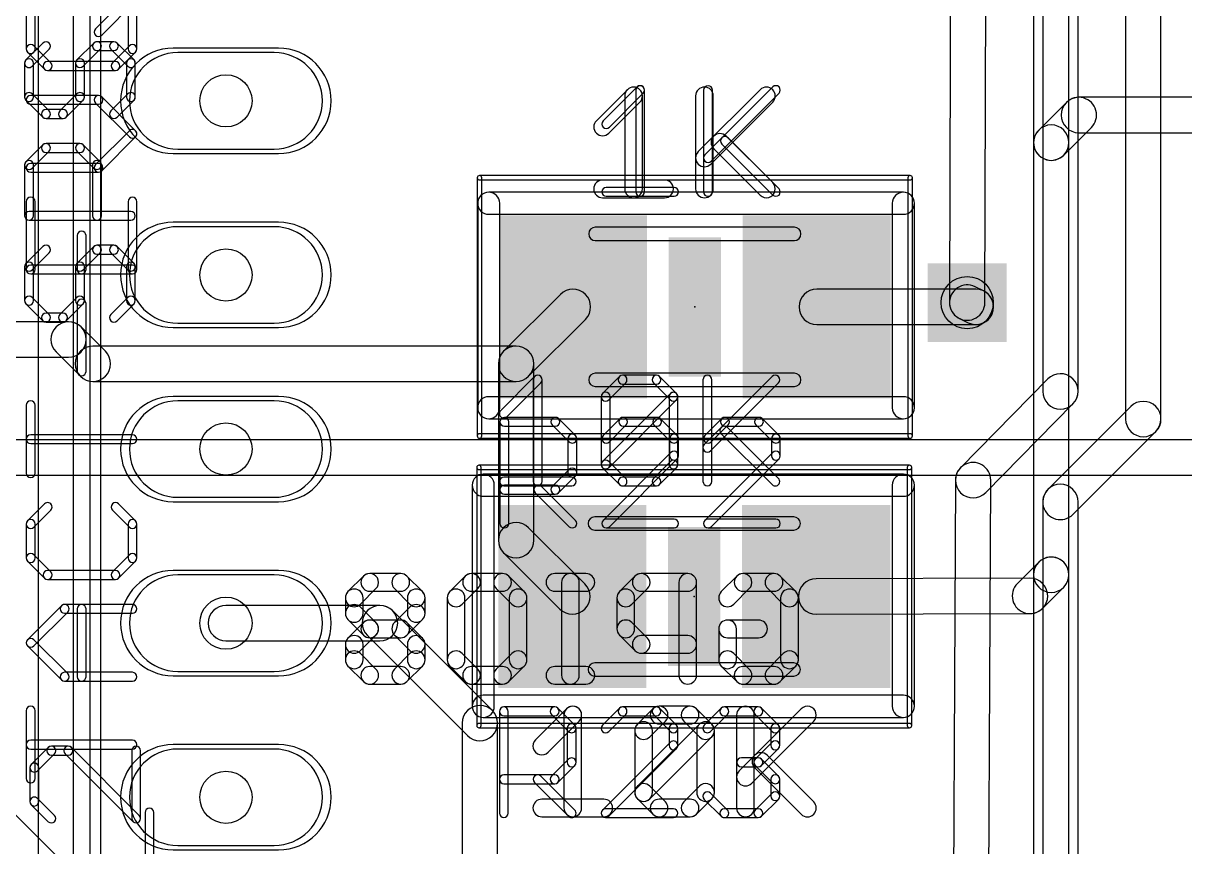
# Model space of a CAD drawing. Extents: x -3 to 127, y -3 to 73.
# Drawn here: x 10.15 to 23.49, y 31.72 to 41.18 of the extents above; entities that cross this region are included whole.
import ezdxf

# ---------------------------------------------------------------- set-up
doc = ezdxf.new("R2010")
doc.units = 0
for name, color, linetype in [('1', 22, 'CONTINUOUS'), ('16', 175, 'CONTINUOUS'), ('17', 82, 'CONTINUOUS'), ('18', 82, 'CONTINUOUS'), ('21', 253, 'CONTINUOUS'), ('22', 253, 'CONTINUOUS'), ('23', 7, 'CONTINUOUS'), ('25', 253, 'CONTINUOUS'), ('255', 2, 'CONTINUOUS'), ('27', 253, 'CONTINUOUS'), ('29', 253, 'CONTINUOUS'), ('30', 253, 'CONTINUOUS'), ('31', 253, 'CONTINUOUS'), ('35', 253, 'CONTINUOUS'), ('39', 22, 'CONTINUOUS'), ('44', 253, 'CONTINUOUS'), ('51', 253, 'CONTINUOUS')]:
    doc.layers.add(name, color=color, linetype=linetype)

# ---------------------------------------------------------------- blocks, each defined once
blk = doc.blocks.new('RECT')
blk.add_solid([(-0.5, -0.5), (0.5, -0.5), (-0.5, 0.5), (0.5, 0.5)])
blk = doc.blocks.new('LONGP100')
blk.add_lwpolyline([(-0.5, -0.5), (0.5, -0.5, 1), (0.5, 0.5), (-0.5, 0.5, 1)], format="xyb", close=True)
blk = doc.blocks.new('SQUAREV')
blk.add_solid([(-0.5, -0.5), (0.5, -0.5), (-0.5, 0.5), (0.5, 0.5)])

msp = doc.modelspace()

# ---------------------------------------------------------------- linework, layer by layer
at = {"layer": '1'}
for points in [[(22.1578, 39.8123), (22.1578, 43.5486, 1), (21.7514, 43.5486), (21.7514, 39.8123, 1)], [(22.1284, 40.2734), (21.8109, 39.9559, 1), (22.0983, 39.6686), (22.4158, 39.9861, 1)], [(23.9648, 40.333), (22.2721, 40.333, 1), (22.2721, 39.9266), (23.9648, 39.9266, 1)], [(22.1578, 34.8491), (22.1578, 39.8123, 1), (21.7514, 39.8123), (21.7514, 34.8491, 1)], [(21.1784, 38.1082), (21.0791, 38.1569, 1), (20.8999, 37.7922), (20.9992, 37.7434, 1)], [(15.9511, 37.1286), (16.6046, 37.7821, 1), (16.3173, 38.0695), (15.6637, 37.4159, 1)], [(19.261, 37.7226), (21.0888, 37.7226, 1), (21.0888, 38.129), (19.261, 38.129, 1)], [(9.3598, 37.3484), (10.668, 37.3484, 1), (10.668, 37.7548), (9.3598, 37.7548, 1)], [(10.5243, 37.4079), (10.8036, 37.1286, 1), (11.091, 37.4159), (10.8116, 37.6953, 1)], [(10.9473, 37.0691), (15.8074, 37.0691, 1), (15.8074, 37.4755), (10.9473, 37.4755, 1)], [(15.6042, 37.2723), (15.6042, 35.2453, 1), (16.0106, 35.2453), (16.0106, 37.2723, 1)], [(15.6637, 35.1016), (16.3104, 34.4549, 1), (16.5978, 34.7423), (15.9511, 35.389, 1)], [(21.8545, 34.4616), (22.0983, 34.7054, 1), (21.8109, 34.9928), (21.5671, 34.749, 1)], [(22.1578, 25.7993), (22.1578, 34.8491, 1), (21.7514, 34.8491), (21.7514, 25.7993, 1)], [(19.2547, 34.3954), (21.7113, 34.4021, 1), (21.7102, 34.8085), (19.2536, 34.8018, 1)], [(11.091, 31.0586), (8.7962, 33.3533, 1), (8.5088, 33.066), (10.8036, 30.7712, 1)]]:
    msp.add_lwpolyline(points, format="xyb", close=True, dxfattribs=at)
at = {"layer": '16'}
for points in [[(10.3191, 56.3323), (10.3191, 14.3323, 1), (10.7255, 14.3323), (10.7255, 56.3323, 1)], [(21.1927, 37.974), (21.2136, 45.0396, 1), (20.8072, 45.0408), (20.7863, 37.9752, 1)], [(22.263, 36.9548), (22.263, 44.5748, 1), (21.8566, 44.5748), (21.8566, 36.9548, 1)], [(23.2155, 36.6373), (23.2155, 43.9398, 1), (22.8091, 43.9398), (22.8091, 36.6373, 1)], [(21.2017, 35.7925), (22.2047, 36.8123, 1), (21.9149, 37.0973), (20.912, 36.0775, 1)], [(22.2035, 35.5411), (23.156, 36.4936, 1), (22.8686, 36.7809), (21.9161, 35.8284, 1)], [(21.2264, 29.0331), (21.26, 35.934, 1), (20.8536, 35.936), (20.82, 29.0351, 1)], [(22.263, 30.2873), (22.263, 35.6848, 1), (21.8566, 35.6848), (21.8566, 30.2873, 1)], [(12.475, 34.0893), (14.2446, 34.0893, 1), (14.2446, 34.4957), (12.475, 34.4957, 1)], [(14.1009, 34.1488), (15.2486, 33.0011, 1), (15.536, 33.2884), (14.3883, 34.4362, 1)], [(15.1891, 33.1448), (15.1891, 27.4298, 1), (15.5955, 27.4298), (15.5955, 33.1448, 1)]]:
    msp.add_lwpolyline(points, format="xyb", close=True, dxfattribs=at)
at = {"layer": '21'}
msp.add_lwpolyline([(11.0385, 9.7925), (11.0385, 60.7925, 1), (10.9115, 60.7925), (10.9115, 9.7925, 1)], format="xyb", close=True, dxfattribs=at)
at = {"layer": '22'}
for points in [[(27.178, 36.3982), (2.6035, 36.3982, 1), (2.6035, 35.9918), (27.178, 35.9918, 1)], [(14.0549, 34.8327), (13.877, 34.6547, 1), (14.0206, 34.511), (14.1986, 34.689, 1)], [(14.4827, 34.8624), (14.1268, 34.8624, 1), (14.1268, 34.6592), (14.4827, 34.6592, 1)], [(14.7325, 34.6547), (14.5545, 34.8327, 1), (14.4108, 34.689), (14.5888, 34.511, 1)], [(15.19, 34.511), (15.368, 34.689, 1), (15.2243, 34.8327), (15.0464, 34.6547, 1)], [(15.2962, 34.6592), (15.6521, 34.6592, 1), (15.6521, 34.8624), (15.2962, 34.8624, 1)], [(15.5802, 34.689), (15.7582, 34.511, 1), (15.9019, 34.6547), (15.7239, 34.8327, 1)], [(16.6096, 34.8624), (16.2537, 34.8624, 1), (16.2537, 34.6592), (16.6096, 34.6592, 1)], [(16.5333, 33.6931), (16.5333, 34.7608, 1), (16.3301, 34.7608), (16.3301, 33.6931, 1)], [(17.1733, 34.8327), (16.9954, 34.6547, 1), (17.139, 34.511), (17.317, 34.689, 1)], [(17.779, 34.8624), (17.2451, 34.8624, 1), (17.2451, 34.6592), (17.779, 34.6592, 1)], [(17.8806, 33.6931), (17.8806, 34.7608, 1), (17.6774, 34.7608), (17.6774, 33.6931, 1)], [(18.3084, 34.511), (18.4864, 34.689, 1), (18.3427, 34.8327), (18.1648, 34.6547, 1)], [(18.4145, 34.6592), (18.7705, 34.6592, 1), (18.7705, 34.8624), (18.4145, 34.8624, 1)], [(18.6986, 34.689), (18.8766, 34.511, 1), (19.0202, 34.6547), (18.8423, 34.8327, 1)], [(13.8472, 34.5829), (13.8472, 34.4049, 1), (14.0504, 34.4049), (14.0504, 34.5829, 1)], [(14.7622, 34.4049), (14.7622, 34.5829, 1), (14.559, 34.5829), (14.559, 34.4049, 1)], [(15.2198, 33.8711), (15.2198, 34.5829, 1), (15.0166, 34.5829), (15.0166, 33.8711, 1)], [(15.7284, 34.5829), (15.7284, 33.8711, 1), (15.9316, 33.8711), (15.9316, 34.5829, 1)], [(16.9656, 34.5829), (16.9656, 34.227, 1), (17.1688, 34.227), (17.1688, 34.5829, 1)], [(18.8468, 34.5829), (18.8468, 33.8711, 1), (19.05, 33.8711), (19.05, 34.5829, 1)], [(13.877, 34.3331), (14.0549, 34.1551, 1), (14.1986, 34.2988), (14.0206, 34.4767, 1)], [(14.5545, 34.1551), (14.7325, 34.3331, 1), (14.5888, 34.4767), (14.4108, 34.2988, 1)], [(14.0549, 34.2988), (13.877, 34.1208, 1), (14.0206, 33.9772), (14.1986, 34.1551, 1)], [(14.4827, 34.3286), (14.1268, 34.3286, 1), (14.1268, 34.1254), (14.4827, 34.1254, 1)], [(14.7325, 34.1208), (14.5545, 34.2988, 1), (14.4108, 34.1551), (14.5888, 33.9772, 1)], [(16.9954, 34.1551), (17.1733, 33.9772, 1), (17.317, 34.1208), (17.139, 34.2988, 1)], [(18.3382, 33.8711), (18.3382, 34.227, 1), (18.135, 34.227), (18.135, 33.8711, 1)], [(18.2366, 34.1254), (18.5925, 34.1254, 1), (18.5925, 34.3286), (18.2366, 34.3286, 1)], [(13.8472, 34.049), (13.8472, 33.8711, 1), (14.0504, 33.8711), (14.0504, 34.049, 1)], [(14.7622, 33.8711), (14.7622, 34.049, 1), (14.559, 34.049), (14.559, 33.8711, 1)], [(17.2451, 33.9474), (17.779, 33.9474, 1), (17.779, 34.1506), (17.2451, 34.1506, 1)], [(13.877, 33.7992), (14.0549, 33.6213, 1), (14.1986, 33.7649), (14.0206, 33.9429, 1)], [(14.5545, 33.6213), (14.7325, 33.7992, 1), (14.5888, 33.9429), (14.4108, 33.7649, 1)], [(15.368, 33.7649), (15.19, 33.9429, 1), (15.0464, 33.7992), (15.2243, 33.6213, 1)], [(15.7582, 33.9429), (15.5802, 33.7649, 1), (15.7239, 33.6213), (15.9019, 33.7992, 1)], [(18.4864, 33.7649), (18.3084, 33.9429, 1), (18.1648, 33.7992), (18.3427, 33.6213, 1)], [(18.8766, 33.9429), (18.6986, 33.7649, 1), (18.8423, 33.6213), (19.0202, 33.7992, 1)], [(14.1268, 33.5915), (14.4827, 33.5915, 1), (14.4827, 33.7947), (14.1268, 33.7947, 1)], [(15.6521, 33.7947), (15.2962, 33.7947, 1), (15.2962, 33.5915), (15.6521, 33.5915, 1)], [(16.6096, 33.7947), (16.2537, 33.7947, 1), (16.2537, 33.5915), (16.6096, 33.5915, 1)], [(18.7705, 33.7947), (18.4145, 33.7947, 1), (18.4145, 33.5915), (18.7705, 33.5915, 1)]]:
    msp.add_lwpolyline(points, format="xyb", close=True, dxfattribs=at)
at = {"layer": '23'}
for p in [(17.861, 37.9258), (17.8541, 34.5986)]:
    msp.add_point(p, dxfattribs=at)
at = {"layer": '25'}
for points in [[(15.7244, 35.4366), (15.7244, 36.606, 1), (15.6228, 36.606), (15.6228, 35.4366, 1)], [(15.6736, 36.5552), (16.2583, 36.5552, 1), (16.2583, 36.6568), (15.6736, 36.6568, 1)], [(16.2223, 36.5701), (16.4172, 36.3752, 1), (16.4891, 36.447), (16.2942, 36.6419, 1)], [(17.0019, 36.6419), (16.807, 36.447, 1), (16.8789, 36.3752), (17.0738, 36.5701, 1)], [(17.4276, 36.6568), (17.0379, 36.6568, 1), (17.0379, 36.5552), (17.4276, 36.5552, 1)], [(17.6585, 36.447), (17.4636, 36.6419, 1), (17.3917, 36.5701), (17.5866, 36.3752, 1)], [(18.1713, 36.6419), (17.9764, 36.447, 1), (18.0483, 36.3752), (18.2432, 36.5701, 1)], [(18.597, 36.6568), (18.2072, 36.6568, 1), (18.2072, 36.5552), (18.597, 36.5552, 1)], [(18.8279, 36.447), (18.633, 36.6419, 1), (18.5611, 36.5701), (18.756, 36.3752, 1)], [(16.4024, 36.4111), (16.4024, 36.0213, 1), (16.504, 36.0213), (16.504, 36.4111, 1)], [(17.6733, 36.2162), (17.6733, 36.4111, 1), (17.5718, 36.4111), (17.5718, 36.2162, 1)], [(18.8427, 36.2162), (18.8427, 36.4111, 1), (18.7411, 36.4111), (18.7411, 36.2162, 1)], [(16.8789, 35.4007), (17.6585, 36.1803, 1), (17.5866, 36.2521), (16.807, 35.4725, 1)], [(18.0483, 35.4007), (18.8279, 36.1803, 1), (18.756, 36.2521), (17.9764, 35.4725, 1)], [(16.4172, 36.0572), (16.2223, 35.8623, 1), (16.2942, 35.7905), (16.4891, 35.9854, 1)], [(16.2583, 35.8772), (15.6736, 35.8772, 1), (15.6736, 35.7756), (16.2583, 35.7756, 1)], [(16.0274, 35.7905), (16.4172, 35.4007, 1), (16.4891, 35.4725), (16.0993, 35.8623, 1)], [(17.6226, 35.4874), (16.843, 35.4874, 1), (16.843, 35.3858), (17.6226, 35.3858, 1)], [(18.7919, 35.4874), (18.0124, 35.4874, 1), (18.0124, 35.3858), (18.7919, 35.3858, 1)], [(15.7175, 32.1094), (15.7175, 33.2788, 1), (15.6159, 33.2788), (15.6159, 32.1094, 1)], [(15.6667, 33.228), (16.2514, 33.228, 1), (16.2514, 33.3296), (15.6667, 33.3296, 1)], [(16.2155, 33.2429), (16.4104, 33.048, 1), (16.4822, 33.1198), (16.2873, 33.3147, 1)], [(16.9951, 33.3147), (16.8002, 33.1198, 1), (16.872, 33.048), (17.0669, 33.2429, 1)], [(17.4208, 33.3296), (17.031, 33.3296, 1), (17.031, 33.228), (17.4208, 33.228, 1)], [(17.6516, 33.1198), (17.4567, 33.3147, 1), (17.3849, 33.2429), (17.5798, 33.048, 1)], [(18.0414, 33.048), (18.2363, 33.2429, 1), (18.1645, 33.3147), (17.9696, 33.1198, 1)], [(18.2004, 33.228), (18.5902, 33.228, 1), (18.5902, 33.3296), (18.2004, 33.3296, 1)], [(18.5543, 33.2429), (18.7492, 33.048, 1), (18.821, 33.1198), (18.6261, 33.3147, 1)], [(16.3955, 33.0839), (16.3955, 32.6941, 1), (16.4971, 32.6941), (16.4971, 33.0839, 1)], [(17.6665, 32.889), (17.6665, 33.0839, 1), (17.5649, 33.0839), (17.5649, 32.889, 1)], [(18.7343, 33.0839), (18.7343, 32.889, 1), (18.8359, 32.889), (18.8359, 33.0839, 1)], [(16.872, 32.0735), (17.6516, 32.8531, 1), (17.5798, 32.9249), (16.8002, 32.1453, 1)], [(18.7492, 32.9249), (18.5543, 32.73, 1), (18.6261, 32.6582), (18.821, 32.8531, 1)], [(16.4104, 32.73), (16.2155, 32.5351, 1), (16.2873, 32.4633), (16.4822, 32.6582, 1)], [(18.5902, 32.7449), (18.3953, 32.7449, 1), (18.3953, 32.6433), (18.5902, 32.6433, 1)], [(18.5543, 32.6582), (18.7492, 32.4633, 1), (18.821, 32.5351), (18.6261, 32.73, 1)], [(16.2514, 32.55), (15.6667, 32.55, 1), (15.6667, 32.4484), (16.2514, 32.4484, 1)], [(16.0206, 32.4633), (16.4104, 32.0735, 1), (16.4822, 32.1453), (16.0924, 32.5351, 1)], [(18.7343, 32.4992), (18.7343, 32.3043, 1), (18.8359, 32.3043), (18.8359, 32.4992, 1)], [(18.2363, 32.1453), (18.0414, 32.3402, 1), (17.9696, 32.2684), (18.1645, 32.0735, 1)], [(18.7492, 32.3402), (18.5543, 32.1453, 1), (18.6261, 32.0735), (18.821, 32.2684, 1)], [(17.6157, 32.1602), (16.8361, 32.1602, 1), (16.8361, 32.0586), (17.6157, 32.0586, 1)], [(18.5902, 32.1602), (18.2004, 32.1602, 1), (18.2004, 32.0586), (18.5902, 32.0586, 1)]]:
    msp.add_lwpolyline(points, format="xyb", close=True, dxfattribs=at)
at = {"layer": '255'}
for points in [[(16.8739, 39.9211), (17.2298, 40.277, 1), (17.0862, 40.4207), (16.7303, 40.0647, 1)], [(17.0564, 40.3488), (17.0564, 39.2811, 1), (17.2596, 39.2811), (17.2596, 40.3488, 1)], [(17.8699, 40.3488), (17.8699, 39.2811, 1), (18.0731, 39.2811), (18.0731, 40.3488, 1)], [(18.0433, 39.5652), (18.7551, 40.277, 1), (18.6115, 40.4207), (17.8997, 39.7088, 1)], [(18.0776, 39.7431), (18.6115, 39.2093, 1), (18.7551, 39.3529), (18.2213, 39.8868, 1)], [(16.8021, 39.1795), (17.5139, 39.1795, 1), (17.5139, 39.3827), (16.8021, 39.3827, 1)], [(15.494, 38.989), (20.2565, 38.989, 1), (20.2565, 39.243), (15.494, 39.243, 1)], [(15.621, 36.7665), (15.621, 39.116, 1), (15.367, 39.116), (15.367, 36.7665, 1)], [(20.1295, 39.116), (20.1295, 36.7665, 1), (20.3835, 36.7665), (20.3835, 39.116, 1)], [(20.2565, 36.8935), (15.494, 36.8935, 1), (15.494, 36.6395), (20.2565, 36.6395, 1)], [(15.4305, 35.7505), (20.2565, 35.7505, 1), (20.2565, 36.0045), (15.4305, 36.0045, 1)], [(15.5575, 33.3375), (15.5575, 35.8775, 1), (15.3035, 35.8775), (15.3035, 33.3375, 1)], [(20.1295, 35.8775), (20.1295, 33.3375, 1), (20.3835, 33.3375), (20.3835, 35.8775, 1)], [(20.2565, 33.4645), (15.4305, 33.4645, 1), (15.4305, 33.2105), (20.2565, 33.2105, 1)], [(16.1754, 32.8091), (16.5313, 33.165, 1), (16.3877, 33.3087), (16.0318, 32.9527, 1)], [(16.3579, 33.2368), (16.3579, 32.1691, 1), (16.5611, 32.1691), (16.5611, 33.2368, 1)], [(17.3448, 32.987), (17.5228, 33.165, 1), (17.3791, 33.3087), (17.2012, 33.1307, 1)], [(17.4509, 33.1352), (17.8069, 33.1352, 1), (17.8069, 33.3384), (17.4509, 33.3384, 1)], [(17.735, 33.165), (17.913, 32.987, 1), (18.0566, 33.1307), (17.8787, 33.3087, 1)], [(18.3408, 33.2368), (18.3408, 32.1691, 1), (18.544, 32.1691), (18.544, 33.2368, 1)], [(18.5142, 32.4532), (19.226, 33.165, 1), (19.0824, 33.3087), (18.3706, 32.5968, 1)], [(17.3746, 32.3471), (17.3746, 33.0589, 1), (17.1714, 33.0589), (17.1714, 32.3471, 1)], [(17.3448, 32.2752), (18.0566, 32.987, 1), (17.913, 33.1307), (17.2012, 32.4189, 1)], [(17.8832, 33.0589), (17.8832, 32.3471, 1), (18.0864, 32.3471), (18.0864, 33.0589, 1)], [(18.5485, 32.6311), (19.0824, 32.0973, 1), (19.226, 32.2409), (18.6922, 32.7748, 1)], [(17.5228, 32.2409), (17.3448, 32.4189, 1), (17.2012, 32.2752), (17.3791, 32.0973, 1)], [(17.913, 32.4189), (17.735, 32.2409, 1), (17.8787, 32.0973), (18.0566, 32.2752, 1)], [(16.1036, 32.0675), (16.8154, 32.0675, 1), (16.8154, 32.2707), (16.1036, 32.2707, 1)], [(17.8069, 32.2707), (17.4509, 32.2707, 1), (17.4509, 32.0675), (17.8069, 32.0675, 1)]]:
    msp.add_lwpolyline(points, format="xyb", close=True, dxfattribs=at)
at = {"layer": '27'}
for points in [[(11.0478, 41.0471), (11.4376, 41.4369, 1), (11.3658, 41.5087), (10.976, 41.1189, 1)], [(10.2831, 40.8881), (10.2831, 41.2779, 1), (10.1815, 41.2779), (10.1815, 40.8881, 1)], [(11.3509, 41.2779), (11.3509, 40.8881, 1), (11.4525, 40.8881), (11.4525, 41.2779, 1)], [(10.3728, 40.9567), (10.1779, 40.7618, 1), (10.2498, 40.69), (10.4447, 40.8849, 1)], [(10.8345, 40.69), (11.0294, 40.8849, 1), (10.9575, 40.9567), (10.7626, 40.7618, 1)], [(10.9935, 40.87), (11.1884, 40.87, 1), (11.1884, 40.9716), (10.9935, 40.9716, 1)], [(11.1524, 40.8849), (11.3473, 40.69, 1), (11.4192, 40.7618), (11.2243, 40.9567, 1)], [(10.4631, 40.7291), (10.2682, 40.924, 1), (10.1964, 40.8522), (10.3913, 40.6573, 1)], [(11.3658, 40.924), (11.1709, 40.7291, 1), (11.2427, 40.6573), (11.4376, 40.8522, 1)], [(10.1631, 40.7259), (10.1631, 40.3361, 1), (10.2647, 40.3361), (10.2647, 40.7259, 1)], [(11.2068, 40.744), (10.4272, 40.744, 1), (10.4272, 40.6424), (11.2068, 40.6424, 1)], [(10.8494, 40.3361), (10.8494, 40.7259, 1), (10.7478, 40.7259), (10.7478, 40.3361, 1)], [(11.3325, 40.7259), (11.3325, 40.3361, 1), (11.4341, 40.3361), (11.4341, 40.7259, 1)], [(16.8789, 39.9903), (17.2687, 40.3801, 1), (17.1968, 40.4519), (16.807, 40.0621, 1)], [(17.182, 40.416), (17.182, 39.2466, 1), (17.2836, 39.2466), (17.2836, 40.416, 1)], [(18.0483, 39.6005), (18.8279, 40.3801, 1), (18.756, 40.4519), (17.9764, 39.6723, 1)], [(17.9616, 40.416), (17.9616, 39.2466, 1), (18.0632, 39.2466), (18.0632, 40.416, 1)], [(10.1779, 40.3002), (10.3728, 40.1053, 1), (10.4447, 40.1771), (10.2498, 40.372, 1)], [(11.0119, 40.3542), (10.2323, 40.3542, 1), (10.2323, 40.2526), (11.0119, 40.2526, 1)], [(10.6396, 40.1053), (10.8345, 40.3002, 1), (10.7626, 40.372), (10.5677, 40.1771, 1)], [(11.4376, 39.9495), (11.0478, 40.3393, 1), (10.976, 40.2675), (11.3658, 39.8777, 1)], [(11.3473, 40.372), (11.1524, 40.1771, 1), (11.2243, 40.1053), (11.4192, 40.3002, 1)], [(10.4088, 40.0904), (10.6037, 40.0904, 1), (10.6037, 40.192), (10.4088, 40.192, 1)], [(11.0478, 39.4879), (11.4376, 39.8777, 1), (11.3658, 39.9495), (10.976, 39.5598, 1)], [(10.2498, 39.5206), (10.4447, 39.7155, 1), (10.3728, 39.7873), (10.1779, 39.5924, 1)], [(10.4088, 39.7006), (10.7986, 39.7006, 1), (10.7986, 39.8022), (10.4088, 39.8022, 1)], [(10.7626, 39.7155), (10.9575, 39.5206, 1), (11.0294, 39.5924), (10.8345, 39.7873, 1)], [(18.1713, 39.7954), (18.756, 39.2107, 1), (18.8279, 39.2825), (18.2432, 39.8672, 1)], [(10.2647, 38.9718), (10.2647, 39.5565, 1), (10.1631, 39.5565), (10.1631, 38.9718, 1)], [(10.2323, 39.473), (11.0119, 39.473, 1), (11.0119, 39.5746), (10.2323, 39.5746, 1)], [(10.9427, 39.5565), (10.9427, 38.9718, 1), (11.0443, 38.9718), (11.0443, 39.5565, 1)], [(16.843, 39.1958), (17.6226, 39.1958, 1), (17.6226, 39.2974), (16.843, 39.2974, 1)], [(10.1815, 39.134), (10.1815, 38.3544, 1), (10.2831, 38.3544), (10.2831, 39.134, 1)], [(11.4525, 38.3544), (11.4525, 39.134, 1), (11.3509, 39.134), (11.3509, 38.3544, 1)], [(11.3833, 39.0226), (10.2139, 39.0226, 1), (10.2139, 38.921), (11.3833, 38.921, 1)], [(10.8678, 38.3544), (10.8678, 38.7442, 1), (10.7662, 38.7442), (10.7662, 38.3544, 1)], [(10.3728, 38.6179), (10.1779, 38.423, 1), (10.2498, 38.3512), (10.4447, 38.5461, 1)], [(10.8345, 38.3512), (11.0294, 38.5461, 1), (10.9575, 38.6179), (10.7626, 38.423, 1)], [(10.9935, 38.5312), (11.1884, 38.5312, 1), (11.1884, 38.6328), (10.9935, 38.6328, 1)], [(11.1524, 38.5461), (11.3473, 38.3512, 1), (11.4192, 38.423), (11.2243, 38.6179, 1)], [(10.1631, 38.3871), (10.1631, 37.9973, 1), (10.2647, 37.9973), (10.2647, 38.3871, 1)], [(10.8494, 37.9973), (10.8494, 38.3871, 1), (10.7478, 38.3871), (10.7478, 37.9973, 1)], [(11.3325, 38.3871), (11.3325, 37.9973, 1), (11.4341, 37.9973), (11.4341, 38.3871, 1)], [(10.2323, 38.3036), (11.4017, 38.3036, 1), (11.4017, 38.4052), (10.2323, 38.4052, 1)], [(10.1779, 37.9614), (10.3728, 37.7665, 1), (10.4447, 37.8383), (10.2498, 38.0332, 1)], [(10.6396, 37.7665), (10.8345, 37.9614, 1), (10.7626, 38.0332), (10.5677, 37.8383, 1)], [(11.3473, 38.0332), (11.1524, 37.8383, 1), (11.2243, 37.7665), (11.4192, 37.9614, 1)], [(10.8678, 37.185), (10.8678, 37.9646, 1), (10.7662, 37.9646), (10.7662, 37.185, 1)], [(10.4088, 37.7516), (10.6037, 37.7516, 1), (10.6037, 37.8532), (10.4088, 37.8532, 1)], [(15.7026, 36.6631), (16.0924, 37.0529, 1), (16.0206, 37.1247), (15.6308, 36.7349, 1)], [(16.0057, 37.0888), (16.0057, 35.9194, 1), (16.1073, 35.9194), (16.1073, 37.0888, 1)], [(16.872, 36.858), (17.0669, 37.0529, 1), (16.9951, 37.1247), (16.8002, 36.9298, 1)], [(17.031, 37.038), (17.4208, 37.038, 1), (17.4208, 37.1396), (17.031, 37.1396, 1)], [(17.3849, 37.0529), (17.5798, 36.858, 1), (17.6516, 36.9298), (17.4567, 37.1247, 1)], [(17.9547, 37.0888), (17.9547, 35.9194, 1), (18.0563, 35.9194), (18.0563, 37.0888, 1)], [(18.0414, 36.2733), (18.821, 37.0529, 1), (18.7492, 37.1247), (17.9696, 36.3451, 1)], [(10.2831, 36.0156), (10.2831, 36.7952, 1), (10.1815, 36.7952), (10.1815, 36.0156, 1)], [(16.8869, 36.1143), (16.8869, 36.8939, 1), (16.7853, 36.8939), (16.7853, 36.1143, 1)], [(16.872, 36.0784), (17.6516, 36.858, 1), (17.5798, 36.9298), (16.8002, 36.1502, 1)], [(17.5649, 36.8939), (17.5649, 36.1143, 1), (17.6665, 36.1143), (17.6665, 36.8939, 1)], [(11.4017, 36.4562), (10.2323, 36.4562, 1), (10.2323, 36.3546), (11.4017, 36.3546, 1)], [(18.1645, 36.4682), (18.7492, 35.8835, 1), (18.821, 35.9553), (18.2363, 36.54, 1)], [(17.0669, 35.9553), (16.872, 36.1502, 1), (16.8002, 36.0784), (16.9951, 35.8835, 1)], [(17.5798, 36.1502), (17.3849, 35.9553, 1), (17.4567, 35.8835), (17.6516, 36.0784, 1)], [(15.6667, 35.8686), (16.4463, 35.8686, 1), (16.4463, 35.9702), (15.6667, 35.9702, 1)], [(17.4208, 35.9702), (17.031, 35.9702, 1), (17.031, 35.8686), (17.4208, 35.8686, 1)], [(10.3913, 35.6618), (10.1964, 35.4669, 1), (10.2682, 35.395), (10.4631, 35.5899, 1)], [(11.4376, 35.4669), (11.2427, 35.6618, 1), (11.1709, 35.5899), (11.3658, 35.395, 1)], [(10.1815, 35.4309), (10.1815, 35.0411, 1), (10.2831, 35.0411), (10.2831, 35.4309, 1)], [(11.4525, 35.0411), (11.4525, 35.4309, 1), (11.3509, 35.4309), (11.3509, 35.0411, 1)], [(10.1964, 35.0052), (10.3913, 34.8103, 1), (10.4631, 34.8822), (10.2682, 35.0771, 1)], [(11.2427, 34.8103), (11.4376, 35.0052, 1), (11.3658, 35.0771), (11.1709, 34.8822, 1)], [(10.4272, 34.7954), (11.2068, 34.7954, 1), (11.2068, 34.897), (10.4272, 34.897, 1)], [(10.2682, 34.0307), (10.658, 34.4205, 1), (10.5862, 34.4924), (10.1964, 34.1026, 1)], [(10.6221, 34.4056), (11.4017, 34.4056, 1), (11.4017, 34.5072), (10.6221, 34.5072, 1)], [(10.8678, 33.6768), (10.8678, 34.4564, 1), (10.7662, 34.4564), (10.7662, 33.6768, 1)], [(10.658, 33.7128), (10.2682, 34.1026, 1), (10.1964, 34.0307), (10.5862, 33.6409, 1)], [(11.4017, 33.7276), (10.6221, 33.7276, 1), (10.6221, 33.626), (11.4017, 33.626, 1)], [(10.2831, 32.5074), (10.2831, 33.287, 1), (10.1815, 33.287), (10.1815, 32.5074, 1)], [(11.4017, 32.948), (10.2323, 32.948, 1), (10.2323, 32.8464), (11.4017, 32.8464, 1)], [(10.4338, 32.8634), (10.2389, 32.6685, 1), (10.3108, 32.5967), (10.5057, 32.7916, 1)], [(10.6646, 32.8783), (10.4697, 32.8783, 1), (10.4697, 32.7767), (10.6646, 32.7767, 1)], [(11.4802, 32.0838), (10.7006, 32.8634, 1), (10.6287, 32.7916), (11.4083, 32.012, 1)], [(11.3934, 32.8275), (11.3934, 32.0479, 1), (11.495, 32.0479), (11.495, 32.8275, 1)], [(10.224, 32.6326), (10.224, 32.2428, 1), (10.3256, 32.2428), (10.3256, 32.6326, 1)], [(10.2389, 32.2069), (10.4338, 32.012, 1), (10.5057, 32.0838), (10.3108, 32.2787, 1)], [(11.6474, 31.3381), (11.6474, 32.1177, 1), (11.5458, 32.1177), (11.5458, 31.3381, 1)]]:
    msp.add_lwpolyline(points, format="xyb", close=True, dxfattribs=at)
at = {"layer": '39'}
for points in [[(15.388, 39.3834), (20.334, 39.3834, 1), (20.334, 39.4342), (15.388, 39.4342, 1)], [(15.4134, 36.4428), (15.4134, 39.4088, 1), (15.3626, 39.4088), (15.3626, 36.4428, 1)], [(20.3086, 39.4088), (20.3086, 36.4428, 1), (20.3594, 36.4428), (20.3594, 39.4088, 1)], [(20.334, 36.4682), (15.388, 36.4682, 1), (15.388, 36.4174), (20.334, 36.4174, 1)], [(15.3811, 36.0562), (20.3271, 36.0562, 1), (20.3271, 36.107), (15.3811, 36.107, 1)], [(15.4065, 33.1156), (15.4065, 36.0816, 1), (15.3557, 36.0816), (15.3557, 33.1156, 1)], [(20.3017, 36.0816), (20.3017, 33.1156, 1), (20.3525, 33.1156), (20.3525, 36.0816, 1)], [(20.3271, 33.141), (15.3811, 33.141, 1), (15.3811, 33.0902), (20.3271, 33.0902, 1)]]:
    msp.add_lwpolyline(points, format="xyb", close=True, dxfattribs=at)
at = {"layer": '44'}
for centre in [(12.475, 40.2925), (12.475, 38.2925), (20.9895, 37.9746), (12.475, 36.2925), (12.475, 34.2925), (12.475, 32.2925)]:
    msp.add_circle(centre, 0.3, dxfattribs=at)
at = {"layer": '51'}
for points in [[(16.718, 38.6878), (19.004, 38.6878, 1), (19.004, 38.8402), (16.718, 38.8402, 1)], [(16.718, 37.0114), (19.004, 37.0114, 1), (19.004, 37.1638), (16.718, 37.1638, 1)], [(16.7111, 35.3606), (18.9971, 35.3606, 1), (18.9971, 35.513), (16.7111, 35.513, 1)], [(16.7111, 33.6842), (18.9971, 33.6842, 1), (18.9971, 33.8366), (16.7111, 33.8366, 1)]]:
    msp.add_lwpolyline(points, format="xyb", close=True, dxfattribs=at)

# ---------------------------------------------------------------- block references
at = {"layer": '1', "xscale": 1.6, "yscale": 2, "rotation": 180}
for p in [(16.461, 37.9258), (19.261, 37.9258), (16.4541, 34.5986), (19.2541, 34.5986)]:
    msp.add_blockref('RECT', p, dxfattribs=at)
at = {"layer": '17', "xscale": 1.108, "yscale": 1.108}
for p in [(12.475, 40.2925), (12.475, 40.2925), (12.475, 38.2925), (12.475, 38.2925), (12.475, 36.2925), (12.475, 36.2925), (12.475, 34.2925), (12.475, 34.2925), (12.475, 32.2925), (12.475, 32.2925)]:
    msp.add_blockref('LONGP100', p, dxfattribs=at)
at = {"layer": '18', "xscale": 0.9048, "yscale": 0.9048}
msp.add_blockref('SQUAREV', (20.9895, 37.9746), dxfattribs=at)
msp.add_blockref('SQUAREV', (20.9895, 37.9746), dxfattribs=at)
at = {"layer": '29', "xscale": 1.2096, "yscale": 1.2096}
for p in [(12.475, 40.2925), (12.475, 38.2925), (12.475, 36.2925), (12.475, 34.2925), (12.475, 32.2925)]:
    msp.add_blockref('LONGP100', p, dxfattribs=at)
at = {"layer": '29', "xscale": 1.7016, "yscale": 2.1016, "rotation": 180}
for p in [(16.461, 37.9258), (19.261, 37.9258), (16.4541, 34.5986), (19.2541, 34.5986)]:
    msp.add_blockref('RECT', p, dxfattribs=at)
at = {"layer": '30', "xscale": 1.2096, "yscale": 1.2096}
for p in [(12.475, 40.2925), (12.475, 38.2925), (12.475, 36.2925), (12.475, 34.2925), (12.475, 32.2925)]:
    msp.add_blockref('LONGP100', p, dxfattribs=at)
at = {"layer": '31', "xscale": 1.6, "yscale": 2, "rotation": 180}
for p in [(16.461, 37.9258), (19.261, 37.9258), (16.4541, 34.5986), (19.2541, 34.5986)]:
    msp.add_blockref('RECT', p, dxfattribs=at)
at = {"layer": '35', "xscale": 0.6, "yscale": 1.6002, "rotation": 180}
for p in [(17.861, 37.9258), (17.8541, 34.5986)]:
    msp.add_blockref('RECT', p, dxfattribs=at)
at = {"layer": '51', "xscale": 0.5842, "yscale": 1.8288, "rotation": 180}
for p in [(16.4513, 37.9258), (19.2707, 37.9258), (16.4444, 34.5986), (19.2638, 34.5986)]:
    msp.add_blockref('RECT', p, dxfattribs=at)

doc.saveas('drawing.dxf')
